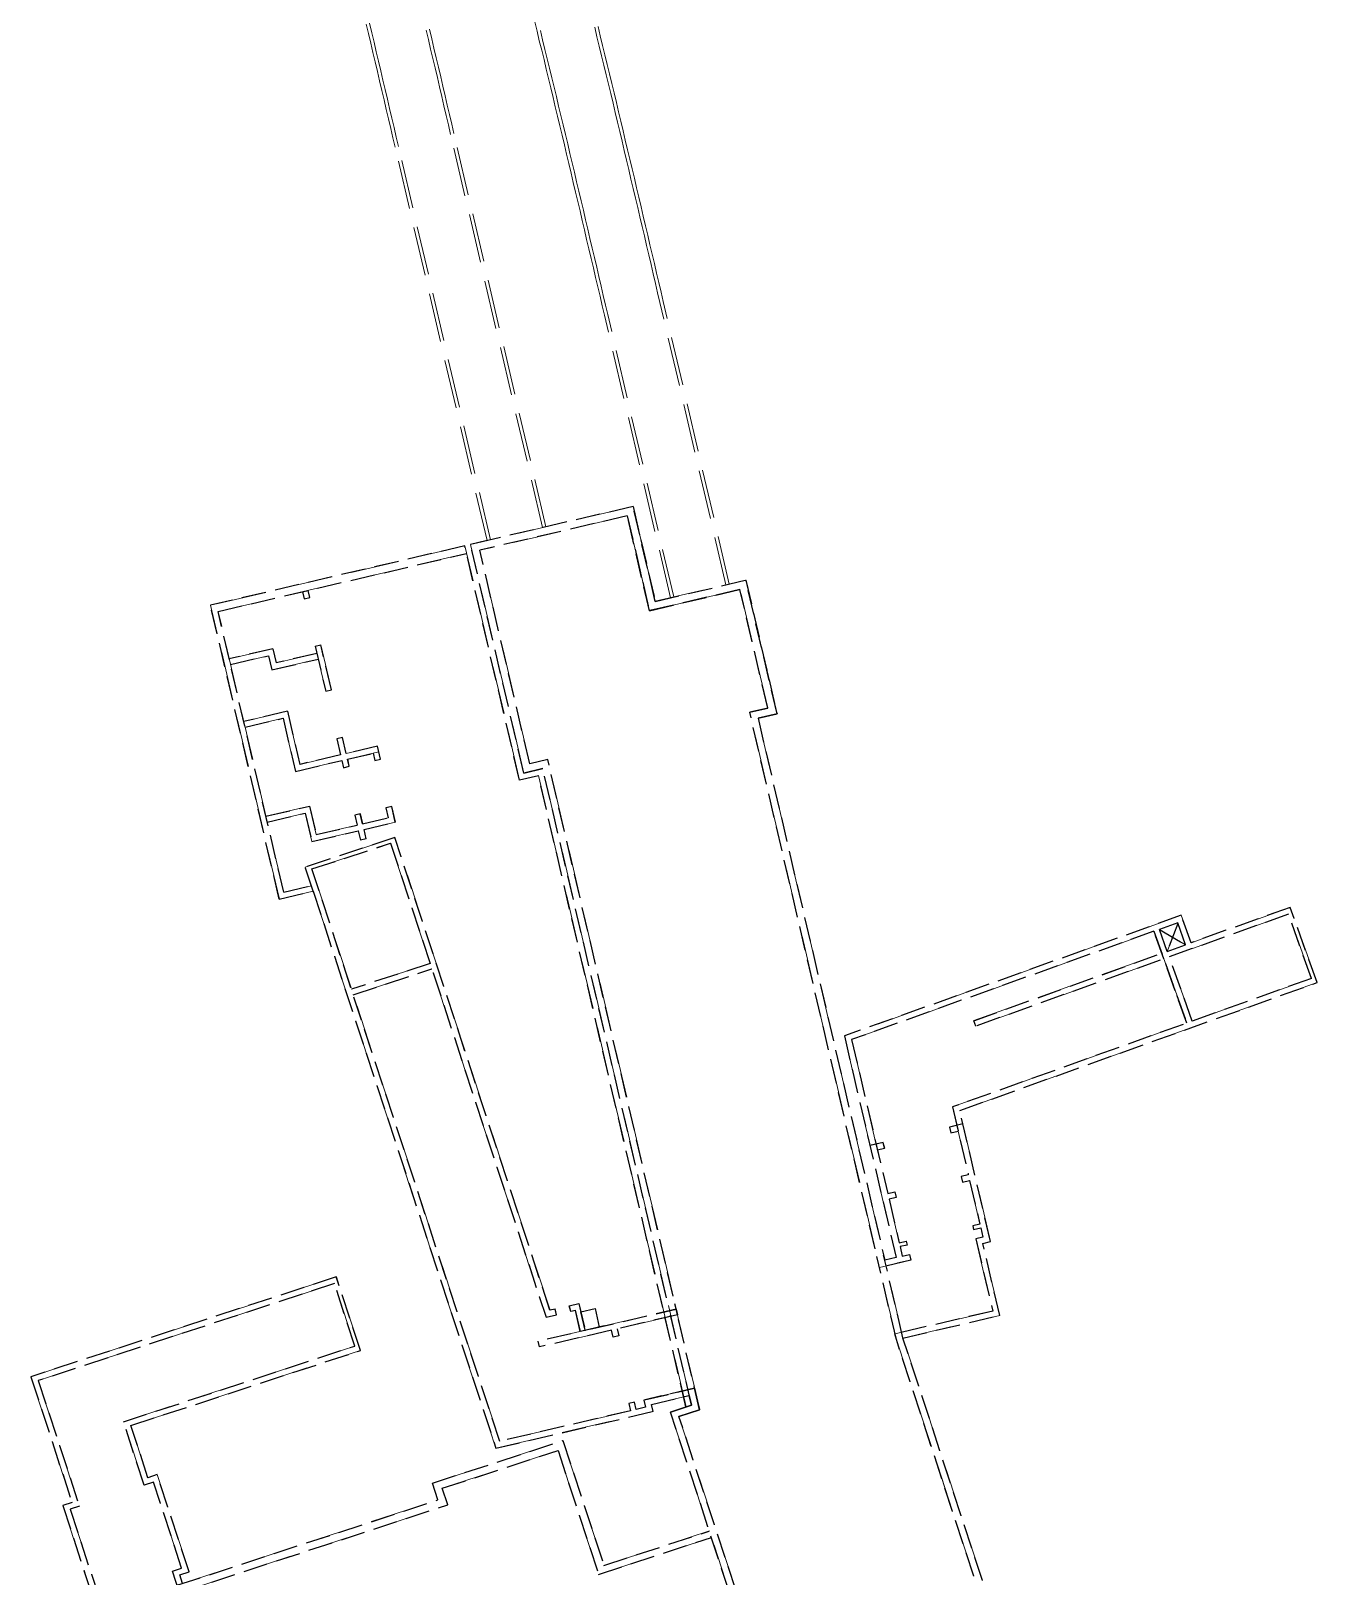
# Model space of a CAD drawing. Extents: x 0 to 531375, y 0 to 4335249.
# Drawn here: x 498016.9 to 498148.9, y 4333017.6 to 4333176.3 of the extents above; entities that cross this region are included whole.
import ezdxf

# ---------------------------------------------------------------- set-up
doc = ezdxf.new("R2010")
doc.units = 0
doc.linetypes.add('DASH', pattern=[0.35, 0.25, -0.1])
doc.layers.get('0').update_dxf_attribs({"lineweight": 15})
doc.layers.add('地铁', color=4, linetype='Continuous', lineweight=15)

# ---------------------------------------------------------------- blocks, each defined once
blk = doc.blocks.new('总图提取 2015 11 6')
at = {"layer": '地铁', "linetype": 'DASH', "lineweight": -3, "ltscale": 10}
for p, q in [((107119.86, 300711.9), (107103.16, 300708)), ((107119.86, 300711.9), (107103.16, 300708)), ((107119.86, 300711.9), (107103.16, 300708)), ((107119.26, 300710.94), (107104.12, 300707.4)), ((107119.26, 300710.94), (107104.12, 300707.4)), ((107119.26, 300710.94), (107104.12, 300707.4)), ((107119.26, 300710.94), (107121.53, 300701.2)), ((107121.53, 300701.2), (107119.26, 300710.94)), ((107121.53, 300701.2), (107119.26, 300710.94)), ((107122.13, 300702.16), (107119.86, 300711.9)), ((107119.86, 300711.9), (107122.13, 300702.16)), ((107119.86, 300711.9), (107122.13, 300702.16)), ((107102.57, 300707.86), (107076.47, 300701.76)), ((107108.19, 300683.81), (107102.57, 300707.86)), ((107108.64, 300684.53), (107103.16, 300708)), ((107108.64, 300684.53), (107103.16, 300708)), ((107109.24, 300685.49), (107104.12, 300707.4)), ((107077.24, 300701.12), (107102.75, 300707.08)), ((107122.13, 300702.16), (107131.43, 300704.34)), ((107131.43, 300704.34), (107134.64, 300690.61)), ((107134.64, 300690.61), (107131.43, 300704.34)), ((107134.64, 300690.61), (107131.43, 300704.34)), ((107134.64, 300690.61), (107131.43, 300704.34)), ((107134.64, 300690.61), (107131.43, 300704.34)), ((107134.64, 300690.61), (107131.43, 300704.34)), ((107085.91, 300703.14), (107086.08, 300702.41)), ((107086.66, 300702.55), (107086.49, 300703.28)), ((107121.53, 300701.2), (107130.83, 300703.38)), ((107130.83, 300703.38), (107121.53, 300701.2)), ((107130.83, 300703.38), (107121.53, 300701.2)), ((107133.68, 300691.2), (107130.83, 300703.38)), ((107133.68, 300691.2), (107130.83, 300703.38)), ((107133.68, 300691.2), (107130.83, 300703.38)), ((107133.68, 300691.2), (107130.83, 300703.38)), ((107133.68, 300691.2), (107130.83, 300703.38)), ((107083.53, 300671.57), (107076.47, 300701.76)), ((107083.98, 300672.3), (107077.24, 300701.12)), ((107086.08, 300702.41), (107086.66, 300702.55)), ((107082.86, 300697.3), (107078.38, 300696.25)), ((107078.52, 300695.67), (107082.41, 300696.58)), ((107082.41, 300696.58), (107082.75, 300695.11)), ((107082.86, 300697.3), (107083.2, 300695.84)), ((107087.39, 300696.81), (107083.2, 300695.84)), ((107087.22, 300697.54), (107087.8, 300697.68)), ((107087.22, 300697.54), (107088.3, 300692.92)), ((107088.88, 300693.06), (107087.8, 300697.68)), ((107082.75, 300695.11), (107087.52, 300696.23)), ((107088.3, 300692.92), (107088.88, 300693.06)), ((107084.36, 300690.87), (107079.88, 300689.82)), ((107080.02, 300689.24), (107083.91, 300690.15)), ((107083.91, 300690.15), (107085.19, 300684.7)), ((107084.36, 300690.87), (107085.64, 300685.42)), ((107133.68, 300691.2), (107131.83, 300690.77)), ((107131.83, 300690.77), (107133.68, 300691.2)), ((107133.68, 300691.2), (107131.83, 300690.77)), ((107131.83, 300690.77), (107133.68, 300691.2)), ((107133.68, 300691.2), (107131.83, 300690.77)), ((107131.83, 300690.77), (107133.68, 300691.2)), ((107133.68, 300691.2), (107131.83, 300690.77)), ((107131.83, 300690.77), (107133.68, 300691.2)), ((107131.83, 300690.77), (107133.68, 300691.2)), ((107131.83, 300690.77), (107133.68, 300691.2)), ((107131.83, 300690.77), (107133.68, 300691.2)), ((107144.71, 300635.66), (107131.83, 300690.77)), ((107144.71, 300635.66), (107131.83, 300690.77)), ((107144.71, 300635.66), (107131.83, 300690.77)), ((107134.64, 300690.61), (107132.69, 300690.15)), ((107134.64, 300690.61), (107132.69, 300690.15)), ((107134.64, 300690.61), (107132.69, 300690.15)), ((107132.69, 300690.15), (107134.64, 300690.61)), ((107132.69, 300690.15), (107134.64, 300690.61)), ((107132.69, 300690.15), (107134.64, 300690.61)), ((107132.69, 300690.15), (107145.7, 300634.5)), ((107090.02, 300688.19), (107089.44, 300688.05)), ((107089.44, 300688.05), (107089.82, 300686.4)), ((107090.41, 300686.53), (107090.02, 300688.19)), ((107093.62, 300687.28), (107090.41, 300686.53)), ((107093.93, 300685.97), (107093.62, 300687.28)), ((107085.19, 300684.7), (107089.96, 300685.81)), ((107089.82, 300686.4), (107085.64, 300685.42)), ((107089.96, 300685.81), (107090.13, 300685.08)), ((107090.13, 300685.08), (107090.71, 300685.22)), ((107090.54, 300685.95), (107093.76, 300686.7)), ((107090.71, 300685.22), (107090.54, 300685.95)), ((107093.17, 300686.56), (107093.34, 300685.83)), ((107093.34, 300685.83), (107093.93, 300685.97)), ((107111.09, 300685.92), (107109.24, 300685.49)), ((107111.09, 300685.92), (107109.24, 300685.49)), ((107111.09, 300685.92), (107109.24, 300685.49)), ((107111.09, 300685.92), (107109.24, 300685.49)), ((107111.09, 300685.92), (107109.24, 300685.49)), ((107111.09, 300685.92), (107109.24, 300685.49)), ((107111.09, 300685.92), (107109.24, 300685.49)), ((107123.97, 300630.81), (107111.09, 300685.92)), ((107123.97, 300630.81), (107111.09, 300685.92)), ((107123.97, 300630.81), (107111.09, 300685.92)), ((107110.14, 300684.26), (107108.19, 300683.81)), ((107108.64, 300684.53), (107110.59, 300684.98)), ((107108.64, 300684.53), (107110.59, 300684.98)), ((107108.64, 300684.53), (107110.59, 300684.98)), ((107108.64, 300684.53), (107110.59, 300684.98)), ((107108.64, 300684.53), (107110.59, 300684.98)), ((107110.59, 300684.98), (107108.64, 300684.53)), ((107110.59, 300684.98), (107108.64, 300684.53)), ((107125.29, 300619.44), (107110.14, 300684.26)), ((107123.29, 300630.65), (107110.59, 300684.98)), ((107082.16, 300680.09), (107086.64, 300681.13)), ((107082.29, 300679.5), (107086.19, 300680.41)), ((107086.19, 300680.41), (107086.87, 300677.49)), ((107086.64, 300681.13), (107087.32, 300678.21)), ((107095.07, 300681.1), (107094.48, 300680.96)), ((107094.48, 300680.96), (107094.72, 300679.94)), ((107095.44, 300679.49), (107095.07, 300681.1)), ((107087.32, 300678.21), (107091.51, 300679.19)), ((107091.85, 300680.35), (107091.27, 300680.21)), ((107091.27, 300680.21), (107091.51, 300679.19)), ((107092.09, 300679.33), (107091.85, 300680.35)), ((107092.09, 300679.33), (107094.72, 300679.94)), ((107092.23, 300678.74), (107095.44, 300679.49)), ((107095.41, 300677.9), (107086.19, 300674.88)), ((107086.87, 300677.49), (107091.64, 300678.61)), ((107086.88, 300674.68), (107094.96, 300677.33)), ((107091.64, 300678.61), (107091.87, 300677.63)), ((107092.46, 300677.77), (107091.87, 300677.63)), ((107092.46, 300677.77), (107092.23, 300678.74)), ((107094.96, 300677.33), (107110.92, 300628.66)), ((107094.96, 300677.33), (107110.92, 300628.66)), ((107111.32, 300629.37), (107095.41, 300677.9)), ((107106.16, 300615.91), (107086.88, 300674.68)), ((107083.98, 300672.3), (107086.82, 300672.96)), ((107083.53, 300671.57), (107087, 300672.39)), ((107087, 300672.39), (107105.76, 300615.2)), ((107176.14, 300669.92), (107141.55, 300657.53)), ((107177.15, 300667.1), (107176.14, 300669.92)), ((107187.32, 300670.74), (107177.15, 300667.1)), ((107099.01, 300664.98), (107090.93, 300662.33)), ((107091.12, 300661.76), (107099.2, 300664.41)), ((107153.4, 300649.88), (107190.09, 300663.02)), ((107141.55, 300657.53), (107146.87, 300634.77)), ((107156.55, 300636.42), (107153.4, 300649.88)), ((107155.77, 300636.24), (107156.55, 300636.42)), ((107157.5, 300628.84), (107155.77, 300636.24)), ((107146.89, 300626.36), (107144.89, 300634.88)), ((107146.89, 300626.36), (107144.89, 300634.88)), ((107146.89, 300626.36), (107144.89, 300634.88)), ((107147.56, 300626.55), (107145.58, 300635.04)), ((107147.56, 300626.55), (107145.58, 300635.04)), ((107146.87, 300634.77), (107145.7, 300634.5)), ((107089.38, 300632.8), (107058.02, 300622.54)), ((107089.19, 300632.11), (107058.78, 300622.15)), ((107091.29, 300625.69), (107089.19, 300632.11)), ((107091.86, 300625.24), (107089.38, 300632.8)), ((107113.31, 300629.83), (107114.29, 300630.06)), ((107113.45, 300629.25), (107113.31, 300629.83)), ((107114.29, 300630.06), (107114.94, 300627.27)), ((107125.87, 300619.63), (107123.47, 300629.87)), ((107125.87, 300619.63), (107123.47, 300629.87)), ((107126.69, 300619.17), (107124.15, 300630.03)), ((107126.69, 300619.17), (107124.15, 300630.03)), ((107126.69, 300619.17), (107124.15, 300630.03)), ((107110.92, 300628.66), (107111.99, 300628.91)), ((107111.85, 300629.49), (107111.32, 300629.37)), ((107111.99, 300628.91), (107111.85, 300629.49)), ((107113.94, 300629.36), (107113.45, 300629.25)), ((107114.44, 300627.2), (107113.94, 300629.36)), ((107114.49, 300629.21), (107115.95, 300629.56)), ((107114.93, 300627.31), (107114.49, 300629.21)), ((107115.42, 300627.42), (107124.28, 300629.49)), ((107115.95, 300629.56), (107116.39, 300627.65)), ((107124.41, 300628.91), (107118.23, 300627.46)), ((107124.41, 300628.91), (107124.28, 300629.49)), ((107124.41, 300628.91), (107124.28, 300629.49)), ((107124.41, 300628.91), (107124.28, 300629.49)), ((107124.41, 300628.91), (107124.28, 300629.49)), ((107124.28, 300629.49), (107124.41, 300628.91)), ((107147.57, 300626.52), (107157.5, 300628.84)), ((107116.88, 300627.76), (107110.12, 300626.18)), ((107117.65, 300627.33), (107110.25, 300625.6)), ((107117.82, 300626.6), (107117.65, 300627.33)), ((107118.4, 300626.73), (107117.82, 300626.6)), ((107118.23, 300627.46), (107118.4, 300626.73)), ((107146.89, 300626.36), (107146.75, 300626.94)), ((107146.89, 300626.36), (107146.75, 300626.94)), ((107146.89, 300626.36), (107146.75, 300626.94)), ((107146.89, 300626.36), (107146.75, 300626.94)), ((107155.72, 300601.62), (107147.57, 300626.52)), ((107067.53, 300617.91), (107091.29, 300625.69)), ((107068.29, 300617.53), (107091.86, 300625.24)), ((107110.25, 300625.6), (107110.12, 300626.18)), ((107154.83, 300602.07), (107146.89, 300626.36)), ((107154.83, 300602.07), (107146.89, 300626.36)), ((107154.83, 300602.07), (107146.89, 300626.36)), ((107058.02, 300622.54), (107062.25, 300609.62)), ((107058.78, 300622.15), (107063, 300609.24)), ((107126.18, 300621.36), (107120.97, 300620.15)), ((107120.97, 300620.15), (107121.14, 300619.42)), ((107121.02, 300620.16), (107126.18, 300621.36)), ((107121.02, 300620.16), (107126.18, 300621.36)), ((107121.02, 300620.16), (107126.18, 300621.36)), ((107121.74, 300619.71), (107125.63, 300620.62)), ((107125.87, 300619.63), (107125.63, 300620.62)), ((107125.87, 300619.63), (107125.63, 300620.62)), ((107125.87, 300619.63), (107125.63, 300620.62)), ((107125.87, 300619.63), (107125.63, 300620.62)), ((107125.63, 300620.62), (107125.87, 300619.63)), ((107126.18, 300621.36), (107126.69, 300619.16)), ((107126.18, 300621.36), (107126.69, 300619.16)), ((107126.18, 300621.36), (107126.69, 300619.16)), ((107126.18, 300621.36), (107126.69, 300619.16)), ((107126.69, 300619.16), (107126.18, 300621.36)), ((107105.76, 300615.2), (107121.91, 300618.98)), ((107119.58, 300619.05), (107106.16, 300615.91)), ((107120, 300619.92), (107119.41, 300619.78)), ((107119.41, 300619.78), (107119.58, 300619.05)), ((107120.17, 300619.19), (107120, 300619.92)), ((107121.14, 300619.42), (107120.17, 300619.19)), ((107121.91, 300618.98), (107121.74, 300619.71)), ((107123.69, 300618.92), (107125.87, 300619.63)), ((107123.69, 300618.92), (107125.87, 300619.63)), ((107123.69, 300618.92), (107125.87, 300619.63)), ((107123.69, 300618.92), (107125.87, 300619.63)), ((107125.87, 300619.63), (107123.69, 300618.92)), ((107123.69, 300618.92), (107125.87, 300619.63)), ((107123.69, 300618.92), (107125.87, 300619.63)), ((107123.69, 300618.92), (107125.87, 300619.63)), ((107125.87, 300619.63), (107123.69, 300618.92)), ((107131.9, 300593.83), (107123.69, 300618.92)), ((107126.69, 300619.16), (107124.57, 300618.47)), ((107126.69, 300619.16), (107124.57, 300618.47)), ((107126.69, 300619.16), (107124.57, 300618.47)), ((107126.69, 300619.16), (107124.57, 300618.47)), ((107124.57, 300618.47), (107126.69, 300619.16)), ((107124.57, 300618.47), (107126.69, 300619.16)), ((107124.57, 300618.47), (107126.69, 300619.16)), ((107124.57, 300618.47), (107126.69, 300619.16)), ((107069.66, 300611.42), (107067.53, 300617.91)), ((107070.04, 300612.17), (107068.29, 300617.53)), ((107132.57, 300594.02), (107124.57, 300618.47)), ((107099.26, 300611.61), (107112.66, 300615.99)), ((107100.27, 300611.09), (107112.15, 300614.98)), ((107070.99, 300612.49), (107070.04, 300612.17)), ((107074.26, 300602.51), (107070.99, 300612.49)), ((107070.61, 300611.73), (107069.66, 300611.42)), ((107073.5, 300602.89), (107070.61, 300611.73)), ((107099.82, 300609.89), (107099.26, 300611.61)), ((107100.83, 300609.38), (107100.27, 300611.09)), ((107062.25, 300609.62), (107061.3, 300609.31)), ((107061.3, 300609.31), (107064.56, 300599.33)), ((107063, 300609.24), (107062.05, 300608.93)), ((107073.02, 300601.13), (107099.82, 300609.89)), ((107073.27, 300600.37), (107100.83, 300609.38)), ((107062.05, 300608.93), (107064.95, 300600.09)), ((107116.31, 300602.25), (107127.9, 300606.04)), ((107116.86, 300603.16), (107127.68, 300606.7)), ((107072.55, 300602.58), (107073.5, 300602.89)), ((107073.27, 300600.37), (107072.55, 300602.58)), ((107073.31, 300602.2), (107074.26, 300602.51)), ((107073.59, 300601.31), (107073.31, 300602.2))]:
    blk.add_line(p, q, dxfattribs=at)
for points in [[(107104.86, 300708.4), (107103.16, 300708)], [(107104.86, 300708.4), (107103.16, 300708)], [(107104.86, 300708.4), (107103.16, 300708)], [(107104.86, 300708.4), (107103.16, 300708)], [(107105.38, 300707.7), (107104.12, 300707.4)], [(107105.38, 300707.7), (107104.12, 300707.4)], [(107105.38, 300707.7), (107104.12, 300707.4)], [(107105.38, 300707.7), (107104.12, 300707.4)], [(107087, 300672.39), (107086.19, 300674.88)], [(107187.15, 300670.04), (107155.05, 300658.54), (107154.85, 300659.1), (107174.14, 300666.02)], [(107189.51, 300663.45), (107187.15, 300670.04)], [(107190.09, 300663.02), (107187.32, 300670.74)], [(107173.33, 300668.28), (107142.3, 300657.16), (107146, 300641.35), (107146.73, 300641.52), (107146.87, 300640.94), (107146.14, 300640.77), (107147.18, 300636.29), (107147.91, 300636.46), (107148, 300636.07), (107147.27, 300635.9), (107147.5, 300634.92), (107148.23, 300635.09), (107148.37, 300634.51), (107145.16, 300633.76)], [(107174.71, 300666.22), (107173.9, 300668.48)], [(107175.8, 300669.09), (107174.71, 300666.22), (107176.59, 300666.89)], [(107177.27, 300659.07), (107174.91, 300665.66)], [(107189.51, 300663.45), (107152.65, 300650.24), (107154.28, 300643.28), (107153.55, 300643.11), (107153.68, 300642.53), (107154.41, 300642.7), (107155.46, 300638.22), (107154.73, 300638.05), (107154.82, 300637.66), (107155.55, 300637.83), (107155.78, 300636.86), (107155.05, 300636.69), (107156.78, 300629.29), (107146.75, 300626.94)], [(107153.73, 300648.5), (107152.36, 300648.18), (107152.5, 300647.59), (107153.23, 300647.76)], [(107144.95, 300645.83), (107145.68, 300646), (107145.55, 300646.58), (107144.18, 300646.27)], [(107147.78, 300634.37), (107147.01, 300634.19)], [(107125.87, 300619.63), (107123.47, 300629.87)], [(107112.66, 300615.99), (107116.86, 300603.16), (107127.68, 300606.7)], [(107112.15, 300614.98), (107116.31, 300602.25), (107127.9, 300606.04)]]:
    blk.add_lwpolyline(points, dxfattribs=at)
for points in [[(107173.33, 300668.28), (107176.71, 300658.86)], [(107175.78, 300669.15), (107173.9, 300668.48), (107176.59, 300666.89)]]:
    blk.add_lwpolyline(points, close=True, dxfattribs=at)
blk = doc.blocks.new('A$C1FB5052D')
blk.add_blockref('总图提取 2015 11 6', (-107044.53, -294821.73))
blk = doc.blocks.new('天津2000地铁')
at = {"layer": '地铁', "linetype": 'DASH', "ltscale": 20}
for p, q in [((48.16, 5938.73), (47.93, 5939.7)), ((48.39, 5937.75), (48.16, 5938.73)), ((48.5, 5938.81), (48.27, 5939.78)), ((48.73, 5937.83), (48.5, 5938.81)), ((54.31, 5938.12), (54.08, 5939.09)), ((54.65, 5938.2), (54.42, 5939.17)), ((65.47, 5938.96), (65.23, 5939.93)), ((65.7, 5937.99), (65.47, 5938.96)), ((66.04, 5938.07), (65.81, 5939.04)), ((71.62, 5938.4), (71.39, 5939.37)), ((71.96, 5938.48), (71.73, 5939.46)), ((48.62, 5936.78), (48.39, 5937.75)), ((48.96, 5936.86), (48.73, 5937.83)), ((54.54, 5937.14), (54.31, 5938.12)), ((54.77, 5936.17), (54.54, 5937.14)), ((54.88, 5937.22), (54.65, 5938.2)), ((55.11, 5936.25), (54.88, 5937.22)), ((65.94, 5937.02), (65.7, 5937.99)), ((66.18, 5936.05), (65.94, 5937.02)), ((66.28, 5937.1), (66.04, 5938.07)), ((66.52, 5936.13), (66.28, 5937.1)), ((71.86, 5937.43), (71.62, 5938.4)), ((72.1, 5936.45), (71.86, 5937.43)), ((72.2, 5937.51), (71.96, 5938.48)), ((72.44, 5936.53), (72.2, 5937.51)), ((48.85, 5935.81), (48.62, 5936.78)), ((49.07, 5934.83), (48.85, 5935.81)), ((49.19, 5935.89), (48.96, 5936.86)), ((49.41, 5934.91), (49.19, 5935.89)), ((55, 5935.2), (54.77, 5936.17)), ((55.34, 5935.28), (55.11, 5936.25)), ((66.41, 5935.08), (66.18, 5936.05)), ((66.75, 5935.16), (66.52, 5936.13)), ((72.33, 5935.48), (72.1, 5936.45)), ((72.57, 5934.5), (72.33, 5935.48)), ((72.67, 5935.56), (72.44, 5936.53)), ((72.91, 5934.59), (72.67, 5935.56)), ((49.3, 5933.86), (49.07, 5934.83)), ((49.53, 5932.89), (49.3, 5933.86)), ((49.64, 5933.94), (49.41, 5934.91)), ((49.87, 5932.97), (49.64, 5933.94)), ((55.23, 5934.22), (55, 5935.2)), ((55.45, 5933.25), (55.23, 5934.22)), ((55.57, 5934.3), (55.34, 5935.28)), ((55.79, 5933.33), (55.57, 5934.3)), ((66.64, 5934.11), (66.41, 5935.08)), ((66.88, 5933.14), (66.64, 5934.11)), ((66.98, 5934.19), (66.75, 5935.16)), ((67.22, 5933.22), (66.98, 5934.19)), ((72.8, 5933.53), (72.57, 5934.5)), ((73.14, 5933.61), (72.91, 5934.59)), ((49.76, 5931.91), (49.53, 5932.89)), ((50.1, 5931.99), (49.87, 5932.97)), ((55.68, 5932.27), (55.45, 5933.25)), ((55.91, 5931.3), (55.68, 5932.27)), ((56.02, 5932.35), (55.79, 5933.33)), ((56.25, 5931.38), (56.02, 5932.35)), ((67.11, 5932.17), (66.88, 5933.14)), ((67.34, 5931.2), (67.11, 5932.17)), ((67.45, 5932.25), (67.22, 5933.22)), ((67.68, 5931.28), (67.45, 5932.25)), ((73.03, 5932.56), (72.8, 5933.53)), ((73.27, 5931.58), (73.03, 5932.56)), ((73.37, 5932.64), (73.14, 5933.61)), ((73.61, 5931.66), (73.37, 5932.64)), ((49.99, 5930.94), (49.76, 5931.91)), ((50.21, 5929.97), (49.99, 5930.94)), ((50.33, 5931.02), (50.1, 5931.99)), ((50.55, 5930.05), (50.33, 5931.02)), ((56.14, 5930.33), (55.91, 5931.3)), ((56.48, 5930.41), (56.25, 5931.38)), ((67.58, 5930.23), (67.34, 5931.2)), ((67.92, 5930.31), (67.68, 5931.28)), ((73.5, 5930.61), (73.27, 5931.58)), ((73.73, 5929.64), (73.5, 5930.61)), ((73.84, 5930.69), (73.61, 5931.66)), ((74.07, 5929.72), (73.84, 5930.69)), ((50.44, 5928.99), (50.21, 5929.97)), ((50.67, 5928.02), (50.44, 5928.99)), ((50.78, 5929.07), (50.55, 5930.05)), ((51.01, 5928.1), (50.78, 5929.07)), ((56.36, 5929.35), (56.14, 5930.33)), ((56.59, 5928.38), (56.36, 5929.35)), ((56.71, 5929.43), (56.48, 5930.41)), ((56.93, 5928.46), (56.71, 5929.43)), ((67.81, 5929.25), (67.58, 5930.23)), ((68.04, 5928.28), (67.81, 5929.25)), ((68.15, 5929.34), (67.92, 5930.31)), ((68.38, 5928.36), (68.15, 5929.34)), ((73.96, 5928.66), (73.73, 5929.64)), ((74.3, 5928.74), (74.07, 5929.72)), ((50.9, 5927.05), (50.67, 5928.02)), ((51.24, 5927.13), (51.01, 5928.1)), ((66.03, 5888), (56.59, 5928.38)), ((66.37, 5888.08), (56.93, 5928.46)), ((68.27, 5927.31), (68.04, 5928.28)), ((68.61, 5927.39), (68.38, 5928.36)), ((74.19, 5927.69), (73.96, 5928.66)), ((74.42, 5926.71), (74.19, 5927.69)), ((74.53, 5927.77), (74.3, 5928.74)), ((74.76, 5926.79), (74.53, 5927.77)), ((60.33, 5886.67), (50.9, 5927.05)), ((60.68, 5886.75), (51.24, 5927.13)), ((68.5, 5926.34), (68.27, 5927.31)), ((68.73, 5925.37), (68.5, 5926.34)), ((68.84, 5926.42), (68.61, 5927.39)), ((69.07, 5925.45), (68.84, 5926.42)), ((74.65, 5925.74), (74.42, 5926.71)), ((75, 5925.82), (74.76, 5926.79)), ((75.23, 5924.85), (75, 5925.82)), ((68.96, 5924.4), (68.73, 5925.37)), ((69.19, 5923.42), (68.96, 5924.4)), ((69.3, 5924.48), (69.07, 5925.45)), ((69.53, 5923.5), (69.3, 5924.48)), ((74.88, 5924.77), (74.65, 5925.74)), ((75.11, 5923.79), (74.88, 5924.77)), ((75.46, 5923.87), (75.23, 5924.85)), ((69.42, 5922.45), (69.19, 5923.42)), ((69.76, 5922.53), (69.53, 5923.5)), ((75.34, 5922.82), (75.11, 5923.79)), ((75.57, 5921.84), (75.34, 5922.82)), ((75.68, 5922.9), (75.46, 5923.87)), ((75.91, 5921.92), (75.68, 5922.9)), ((69.65, 5921.48), (69.42, 5922.45)), ((69.88, 5920.51), (69.65, 5921.48)), ((69.99, 5921.56), (69.76, 5922.53)), ((70.22, 5920.59), (69.99, 5921.56)), ((75.8, 5920.87), (75.57, 5921.84)), ((76.14, 5920.95), (75.91, 5921.92)), ((70.11, 5919.53), (69.88, 5920.51)), ((70.34, 5918.56), (70.11, 5919.53)), ((70.45, 5919.61), (70.22, 5920.59)), ((70.68, 5918.64), (70.45, 5919.61)), ((76.03, 5919.9), (75.8, 5920.87)), ((76.26, 5918.92), (76.03, 5919.9)), ((76.37, 5919.98), (76.14, 5920.95)), ((76.6, 5919), (76.37, 5919.98)), ((70.56, 5917.59), (70.34, 5918.56)), ((70.9, 5917.67), (70.68, 5918.64)), ((76.49, 5917.95), (76.26, 5918.92)), ((76.72, 5916.97), (76.49, 5917.95)), ((76.83, 5918.03), (76.6, 5919)), ((77.06, 5917.05), (76.83, 5918.03)), ((70.79, 5916.61), (70.56, 5917.59)), ((71.02, 5915.64), (70.79, 5916.61)), ((71.13, 5916.69), (70.9, 5917.67)), ((71.36, 5915.72), (71.13, 5916.69)), ((76.94, 5916), (76.72, 5916.97)), ((77.28, 5916.08), (77.06, 5917.05)), ((71.25, 5914.67), (71.02, 5915.64)), ((71.59, 5914.75), (71.36, 5915.72)), ((71.82, 5913.77), (71.59, 5914.75)), ((77.17, 5915.03), (76.94, 5916)), ((77.4, 5914.05), (77.17, 5915.03)), ((77.51, 5915.11), (77.28, 5916.08)), ((77.74, 5914.13), (77.51, 5915.11)), ((71.48, 5913.69), (71.25, 5914.67)), ((71.7, 5912.72), (71.48, 5913.69)), ((72.04, 5912.8), (71.82, 5913.77)), ((77.63, 5913.08), (77.4, 5914.05)), ((77.97, 5913.16), (77.74, 5914.13)), ((78.2, 5912.18), (77.97, 5913.16)), ((71.93, 5911.75), (71.7, 5912.72)), ((72.16, 5910.77), (71.93, 5911.75)), ((72.27, 5911.83), (72.04, 5912.8)), ((72.5, 5910.85), (72.27, 5911.83)), ((77.85, 5912.1), (77.63, 5913.08)), ((78.08, 5911.13), (77.85, 5912.1)), ((78.42, 5911.21), (78.2, 5912.18)), ((72.39, 5909.8), (72.16, 5910.77)), ((72.73, 5909.88), (72.5, 5910.85)), ((84.86, 5882.13), (78.08, 5911.13)), ((85.2, 5882.21), (78.42, 5911.21)), ((79.16, 5880.8), (72.39, 5909.8)), ((79.5, 5880.88), (72.73, 5909.88)), ((75.33, 5890.17), (58.63, 5886.27)), ((75.33, 5890.17), (58.63, 5886.27)), ((75.33, 5890.17), (58.63, 5886.27)), ((77.61, 5880.44), (75.33, 5890.17)), ((75.33, 5890.17), (77.61, 5880.44)), ((75.33, 5890.17), (77.61, 5880.44)), ((74.73, 5889.21), (59.59, 5885.67)), ((74.73, 5889.21), (59.59, 5885.67)), ((74.73, 5889.21), (59.59, 5885.67)), ((74.73, 5889.21), (77.01, 5879.47)), ((77.01, 5879.47), (74.73, 5889.21)), ((77.01, 5879.47), (74.73, 5889.21)), ((64.12, 5862.8), (58.63, 5886.27)), ((64.12, 5862.8), (58.63, 5886.27)), ((58.05, 5886.13), (31.95, 5880.03)), ((32.72, 5879.39), (58.23, 5885.35)), ((63.67, 5862.08), (58.05, 5886.13)), ((64.71, 5863.76), (59.59, 5885.67)), ((41.38, 5881.42), (41.55, 5880.69)), ((42.14, 5880.82), (41.97, 5881.55)), ((77.01, 5879.47), (86.31, 5881.65)), ((86.31, 5881.65), (77.01, 5879.47)), ((86.31, 5881.65), (77.01, 5879.47)), ((77.61, 5880.44), (86.91, 5882.61)), ((89.15, 5869.48), (86.31, 5881.65)), ((89.15, 5869.48), (86.31, 5881.65)), ((89.15, 5869.48), (86.31, 5881.65)), ((89.15, 5869.48), (86.31, 5881.65)), ((89.15, 5869.48), (86.31, 5881.65)), ((86.91, 5882.61), (90.11, 5868.88)), ((90.11, 5868.88), (86.91, 5882.61)), ((90.11, 5868.88), (86.91, 5882.61)), ((90.11, 5868.88), (86.91, 5882.61)), ((90.11, 5868.88), (86.91, 5882.61)), ((90.11, 5868.88), (86.91, 5882.61)), ((39.01, 5849.85), (31.95, 5880.03)), ((41.55, 5880.69), (42.14, 5880.82)), ((39.45, 5850.57), (32.72, 5879.39)), ((38.33, 5875.57), (33.85, 5874.52)), ((38.33, 5875.57), (38.67, 5874.11)), ((42.86, 5875.09), (38.67, 5874.11)), ((42.69, 5875.82), (43.28, 5875.95)), ((42.69, 5875.82), (43.77, 5871.19)), ((44.36, 5871.33), (43.28, 5875.95)), ((33.99, 5873.94), (37.89, 5874.85)), ((37.89, 5874.85), (38.23, 5873.39)), ((38.23, 5873.39), (43, 5874.5)), ((43.77, 5871.19), (44.36, 5871.33)), ((39.84, 5869.14), (35.36, 5868.1)), ((39.84, 5869.14), (41.11, 5863.69)), ((89.15, 5869.48), (87.3, 5869.04)), ((87.3, 5869.04), (89.15, 5869.48)), ((89.15, 5869.48), (87.3, 5869.04)), ((87.3, 5869.04), (89.15, 5869.48)), ((89.15, 5869.48), (87.3, 5869.04)), ((87.3, 5869.04), (89.15, 5869.48)), ((89.15, 5869.48), (87.3, 5869.04)), ((87.3, 5869.04), (89.15, 5869.48)), ((87.3, 5869.04), (89.15, 5869.48)), ((87.3, 5869.04), (89.15, 5869.48)), ((87.3, 5869.04), (89.15, 5869.48)), ((100.19, 5813.93), (87.3, 5869.04)), ((100.19, 5813.93), (87.3, 5869.04)), ((100.19, 5813.93), (87.3, 5869.04)), ((90.11, 5868.88), (88.17, 5868.42)), ((90.11, 5868.88), (88.17, 5868.42)), ((90.11, 5868.88), (88.17, 5868.42)), ((88.17, 5868.42), (90.11, 5868.88)), ((88.17, 5868.42), (90.11, 5868.88)), ((88.17, 5868.42), (90.11, 5868.88)), ((35.49, 5867.51), (39.39, 5868.42)), ((39.39, 5868.42), (40.66, 5862.97)), ((88.17, 5868.42), (101.18, 5812.77)), ((45.49, 5866.46), (44.91, 5866.32)), ((44.91, 5866.32), (45.3, 5864.67)), ((45.88, 5864.8), (45.49, 5866.46)), ((49.09, 5865.56), (45.88, 5864.8)), ((49.4, 5864.24), (49.09, 5865.56)), ((40.66, 5862.97), (45.43, 5864.08)), ((45.3, 5864.67), (41.11, 5863.69)), ((45.43, 5864.08), (45.6, 5863.35)), ((46.02, 5864.22), (49.23, 5864.97)), ((46.19, 5863.49), (46.02, 5864.22)), ((48.65, 5864.84), (48.82, 5864.1)), ((48.82, 5864.1), (49.4, 5864.24)), ((66.56, 5864.2), (64.71, 5863.76)), ((66.56, 5864.2), (64.71, 5863.76)), ((66.56, 5864.2), (64.71, 5863.76)), ((66.56, 5864.2), (64.71, 5863.76)), ((66.56, 5864.2), (64.71, 5863.76)), ((66.56, 5864.2), (64.71, 5863.76)), ((66.56, 5864.2), (64.71, 5863.76)), ((79.45, 5809.08), (66.56, 5864.2)), ((79.45, 5809.08), (66.56, 5864.2)), ((79.45, 5809.08), (66.56, 5864.2)), ((45.6, 5863.35), (46.19, 5863.49)), ((65.62, 5862.54), (63.67, 5862.08)), ((64.12, 5862.8), (66.06, 5863.26)), ((64.12, 5862.8), (66.06, 5863.26)), ((64.12, 5862.8), (66.06, 5863.26)), ((64.12, 5862.8), (66.06, 5863.26)), ((64.12, 5862.8), (66.06, 5863.26)), ((66.06, 5863.26), (64.12, 5862.8)), ((66.06, 5863.26), (64.12, 5862.8)), ((80.77, 5797.71), (65.62, 5862.54)), ((78.76, 5808.92), (66.06, 5863.26)), ((37.63, 5858.36), (42.11, 5859.41)), ((42.11, 5859.41), (42.79, 5856.48)), ((50.54, 5859.37), (49.96, 5859.24)), ((49.96, 5859.24), (50.19, 5858.21)), ((50.92, 5857.77), (50.54, 5859.37)), ((37.77, 5857.77), (41.66, 5858.68)), ((41.66, 5858.68), (42.35, 5855.76)), ((47.33, 5858.62), (46.74, 5858.48)), ((46.74, 5858.48), (46.98, 5857.46)), ((47.57, 5857.6), (47.33, 5858.62)), ((47.57, 5857.6), (50.19, 5858.21)), ((47.7, 5857.01), (50.92, 5857.77)), ((50.88, 5856.17), (41.66, 5853.15)), ((42.35, 5855.76), (47.12, 5856.88)), ((42.79, 5856.48), (46.98, 5857.46)), ((47.12, 5856.88), (47.35, 5855.9)), ((47.93, 5856.04), (47.35, 5855.9)), ((47.93, 5856.04), (47.7, 5857.01)), ((66.8, 5807.64), (50.88, 5856.17)), ((42.36, 5852.96), (50.43, 5855.61)), ((50.43, 5855.61), (66.4, 5806.93)), ((50.43, 5855.61), (66.4, 5806.93)), ((61.63, 5794.19), (42.36, 5852.96)), ((39.01, 5849.85), (42.48, 5850.66)), ((39.45, 5850.57), (42.29, 5851.23)), ((42.48, 5850.66), (61.23, 5793.48)), ((131.62, 5848.19), (97.03, 5835.8)), ((132.63, 5845.37), (131.62, 5848.19)), ((142.8, 5849.01), (132.63, 5845.37)), ((54.49, 5843.25), (46.41, 5840.6)), ((46.6, 5840.03), (54.67, 5842.68)), ((108.88, 5828.15), (145.56, 5841.29)), ((97.03, 5835.8), (102.34, 5813.05)), ((112.02, 5814.69), (108.88, 5828.15)), ((103.03, 5804.82), (101.05, 5813.31)), ((103.03, 5804.82), (101.05, 5813.31)), ((111.24, 5814.51), (112.02, 5814.69)), ((112.97, 5807.11), (111.24, 5814.51)), ((102.36, 5804.63), (100.37, 5813.15)), ((102.36, 5804.63), (100.37, 5813.15)), ((102.36, 5804.63), (100.37, 5813.15)), ((102.34, 5813.05), (101.18, 5812.77)), ((44.86, 5811.07), (13.49, 5800.81)), ((44.66, 5810.38), (14.25, 5800.43)), ((46.76, 5803.96), (44.66, 5810.38)), ((47.33, 5803.52), (44.86, 5811.07)), ((66.4, 5806.93), (67.47, 5807.18)), ((67.33, 5807.77), (66.8, 5807.64)), ((67.47, 5807.18), (67.33, 5807.77)), ((68.79, 5808.11), (69.76, 5808.33)), ((68.93, 5807.52), (68.79, 5808.11)), ((69.41, 5807.64), (68.93, 5807.52)), ((69.92, 5805.47), (69.41, 5807.64)), ((69.76, 5808.33), (70.42, 5805.54)), ((69.96, 5807.49), (71.42, 5807.83)), ((70.41, 5805.58), (69.96, 5807.49)), ((70.89, 5805.7), (79.75, 5807.77)), ((71.42, 5807.83), (71.87, 5805.92)), ((79.89, 5807.18), (73.71, 5805.74)), ((81.34, 5797.9), (78.95, 5808.14)), ((81.34, 5797.9), (78.95, 5808.14)), ((82.17, 5797.44), (79.63, 5808.3)), ((82.17, 5797.44), (79.63, 5808.3)), ((82.17, 5797.44), (79.63, 5808.3)), ((79.89, 5807.18), (79.75, 5807.77)), ((79.89, 5807.18), (79.75, 5807.77)), ((79.89, 5807.18), (79.75, 5807.77)), ((79.89, 5807.18), (79.75, 5807.77)), ((79.75, 5807.77), (79.89, 5807.18)), ((103.04, 5804.79), (112.97, 5807.11)), ((72.35, 5806.04), (65.59, 5804.46)), ((73.12, 5805.6), (65.73, 5803.87)), ((73.29, 5804.87), (73.12, 5805.6)), ((73.71, 5805.74), (73.88, 5805.01)), ((23, 5796.19), (46.76, 5803.96)), ((65.73, 5803.87), (65.59, 5804.46)), ((73.88, 5805.01), (73.29, 5804.87)), ((102.36, 5804.63), (102.22, 5805.21)), ((102.36, 5804.63), (102.22, 5805.21)), ((102.36, 5804.63), (102.22, 5805.21)), ((102.36, 5804.63), (102.22, 5805.21)), ((110.31, 5780.34), (102.36, 5804.63)), ((110.31, 5780.35), (102.36, 5804.63)), ((110.31, 5780.35), (102.36, 5804.63)), ((111.19, 5779.89), (103.04, 5804.79)), ((23.76, 5795.8), (47.33, 5803.52)), ((13.49, 5800.81), (17.72, 5787.9)), ((14.25, 5800.43), (18.48, 5787.51)), ((81.65, 5799.64), (76.44, 5798.42)), ((76.49, 5798.43), (81.65, 5799.64)), ((76.49, 5798.43), (81.65, 5799.64)), ((76.49, 5798.43), (81.65, 5799.64)), ((77.21, 5797.98), (81.11, 5798.89)), ((81.34, 5797.9), (81.11, 5798.89)), ((81.34, 5797.9), (81.11, 5798.89)), ((81.34, 5797.9), (81.11, 5798.89)), ((81.34, 5797.9), (81.11, 5798.89)), ((81.11, 5798.89), (81.34, 5797.9)), ((81.65, 5799.64), (82.17, 5797.44)), ((81.65, 5799.64), (82.17, 5797.44)), ((81.65, 5799.64), (82.17, 5797.44)), ((81.65, 5799.64), (82.17, 5797.44)), ((82.17, 5797.44), (81.65, 5799.64)), ((75.06, 5797.32), (61.63, 5794.19)), ((75.47, 5798.19), (74.89, 5798.05)), ((74.89, 5798.05), (75.06, 5797.32)), ((75.64, 5797.46), (75.47, 5798.19)), ((76.61, 5797.69), (75.64, 5797.46)), ((76.44, 5798.42), (76.61, 5797.69)), ((77.38, 5797.25), (77.21, 5797.98)), ((79.16, 5797.19), (81.34, 5797.9)), ((79.16, 5797.19), (81.34, 5797.9)), ((79.16, 5797.19), (81.34, 5797.9)), ((79.16, 5797.19), (81.34, 5797.9)), ((81.34, 5797.9), (79.16, 5797.19)), ((79.16, 5797.19), (81.34, 5797.9)), ((79.16, 5797.19), (81.34, 5797.9)), ((79.16, 5797.19), (81.34, 5797.9)), ((81.34, 5797.9), (79.16, 5797.19)), ((82.17, 5797.44), (80.04, 5796.74)), ((82.17, 5797.44), (80.04, 5796.74)), ((82.17, 5797.44), (80.04, 5796.74)), ((82.17, 5797.44), (80.04, 5796.74)), ((80.04, 5796.74), (82.17, 5797.44)), ((80.04, 5796.74), (82.17, 5797.44)), ((80.04, 5796.74), (82.17, 5797.44)), ((80.04, 5796.74), (82.17, 5797.44)), ((25.13, 5789.69), (23, 5796.19)), ((25.51, 5790.45), (23.76, 5795.8)), ((61.23, 5793.48), (77.38, 5797.25)), ((87.37, 5772.1), (79.16, 5797.19)), ((88.05, 5772.29), (80.04, 5796.74)), ((54.73, 5789.88), (68.13, 5794.26)), ((55.74, 5789.37), (67.62, 5793.25)), ((26.08, 5790), (25.13, 5789.69)), ((26.46, 5790.76), (25.51, 5790.45)), ((28.97, 5781.16), (26.08, 5790)), ((29.73, 5780.78), (26.46, 5790.76)), ((55.29, 5788.17), (54.73, 5789.88)), ((56.3, 5787.66), (55.74, 5789.37)), ((17.72, 5787.9), (16.77, 5787.59)), ((28.5, 5779.4), (55.29, 5788.17)), ((16.77, 5787.59), (20.04, 5777.61)), ((18.48, 5787.51), (17.53, 5787.2)), ((17.53, 5787.2), (20.42, 5778.36)), ((28.75, 5778.64), (56.3, 5787.66)), ((72.33, 5781.43), (83.16, 5784.98)), ((71.79, 5780.52), (83.37, 5784.31)), ((28.02, 5780.85), (28.97, 5781.16)), ((28.75, 5778.64), (28.02, 5780.85)), ((28.78, 5780.47), (29.73, 5780.78)), ((29.07, 5779.58), (28.78, 5780.47))]:
    blk.add_line(p, q, dxfattribs=at)
for points in [[(60.34, 5886.67), (58.63, 5886.27)], [(60.34, 5886.67), (58.63, 5886.27)], [(60.34, 5886.67), (58.63, 5886.27)], [(60.34, 5886.67), (58.63, 5886.27)], [(60.86, 5885.97), (59.59, 5885.67)], [(60.86, 5885.97), (59.59, 5885.67)], [(60.86, 5885.97), (59.59, 5885.67)], [(60.86, 5885.97), (59.59, 5885.67)], [(42.48, 5850.66), (41.66, 5853.15)], [(142.62, 5848.31), (110.52, 5836.81), (110.32, 5837.38), (129.62, 5844.29)], [(144.98, 5841.72), (142.62, 5848.31)], [(145.56, 5841.29), (142.8, 5849.01)], [(128.81, 5846.55), (97.78, 5835.43), (101.47, 5819.62), (102.2, 5819.79), (102.34, 5819.21), (101.61, 5819.04), (102.66, 5814.56), (103.39, 5814.73), (103.48, 5814.34), (102.75, 5814.17), (102.98, 5813.2), (103.71, 5813.37), (103.84, 5812.78), (100.63, 5812.03)], [(130.18, 5844.49), (129.37, 5846.75)], [(131.28, 5847.36), (130.18, 5844.49), (132.06, 5845.17)], [(132.74, 5837.34), (130.38, 5843.93)], [(144.98, 5841.72), (108.12, 5828.52), (109.75, 5821.56), (109.02, 5821.39), (109.16, 5820.8), (109.89, 5820.97), (110.93, 5816.49), (110.2, 5816.32), (110.3, 5815.93), (111.03, 5816.1), (111.25, 5815.13), (110.52, 5814.96), (112.25, 5807.56), (102.22, 5805.21)], [(109.2, 5826.77), (107.84, 5826.45), (107.97, 5825.87), (108.7, 5826.04)], [(100.43, 5824.1), (101.16, 5824.27), (101.02, 5824.86), (99.66, 5824.54)], [(103.26, 5812.65), (102.48, 5812.46)], [(81.34, 5797.9), (78.95, 5808.14)], [(68.13, 5794.26), (72.33, 5781.43), (83.16, 5784.98)], [(67.62, 5793.25), (71.79, 5780.52), (83.37, 5784.31)]]:
    blk.add_lwpolyline(points, dxfattribs=at)
for points in [[(128.81, 5846.55), (132.18, 5837.14)], [(131.25, 5847.43), (129.37, 5846.75), (132.06, 5845.17)]]:
    blk.add_lwpolyline(points, close=True, dxfattribs=at)

msp = doc.modelspace()

# ---------------------------------------------------------------- block references
at = {"layer": '地铁', "color": 1}
msp.add_blockref('天津2000地铁', (498003.38431, 4327237.28522), dxfattribs=at)
at = {"layer": '地铁'}
msp.add_blockref('A$C1FB5052D', (498003.38431, 4327237.28522), dxfattribs=at)

doc.saveas('drawing.dxf')
